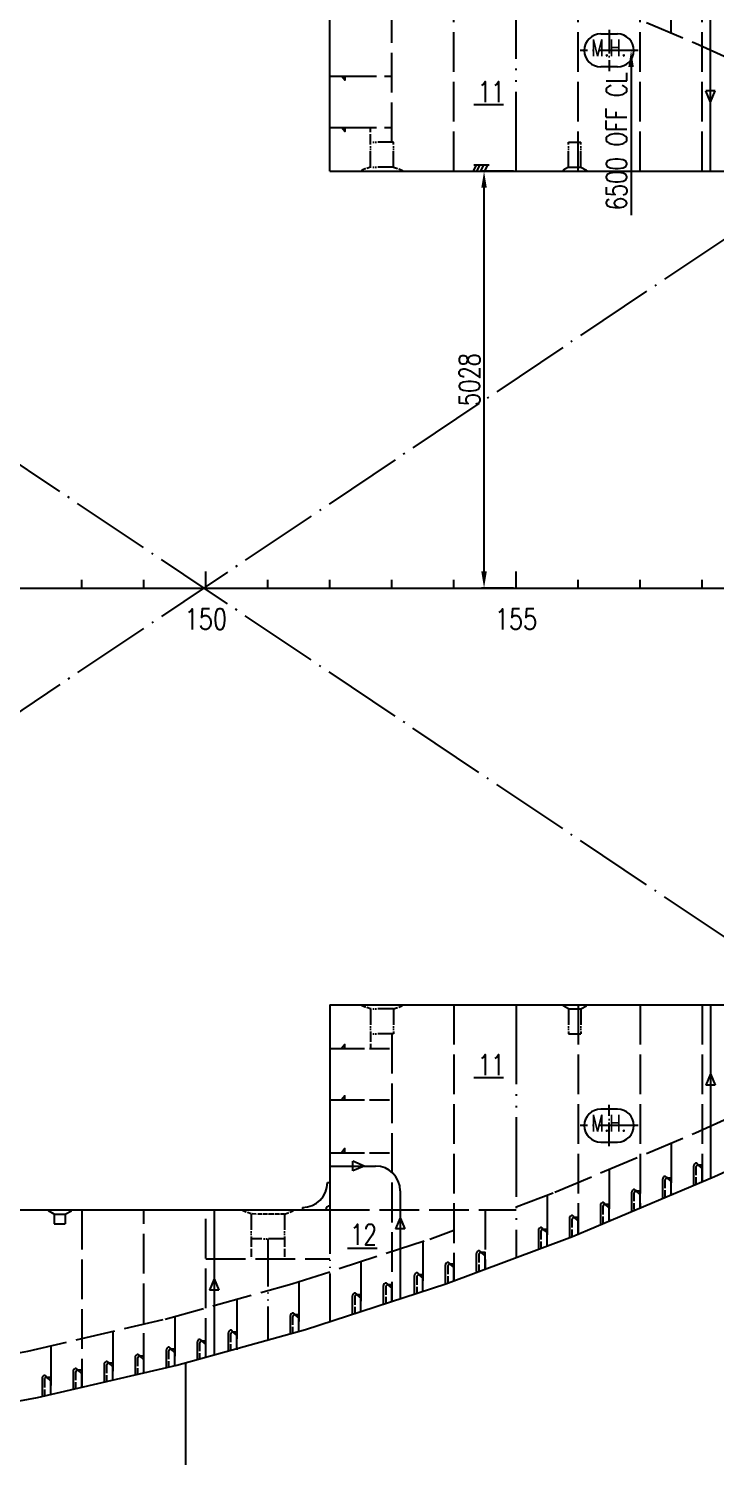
# Model space of a CAD drawing. Extents: x 415194 to 563994, y 453377 to 495577.
# Drawn here: x 533204 to 541507, y 468260 to 485525 of the extents above; entities that cross this region are included whole.
import ezdxf
from ezdxf.enums import TextEntityAlignment as Align

# ---------------------------------------------------------------- set-up
doc = ezdxf.new("R2010")
doc.units = 0
doc.header["$LTSCALE"] = 40
doc.header["$MEASUREMENT"] = 0
for name, pattern in [('ACAD_ISO02W100', [15, 12, -3]), ('ACAD_ISO04W100', [30.5, 24, -3, 0.5, -3]), ('ACAD_ISO05W100', [34, 24, -3, 0.5, -3, 0.5, -3])]:
    doc.linetypes.add(name, pattern=pattern)
doc.layers.get('0').update_dxf_attribs({"linetype": 'CONTINUOUS'})
doc.layers.get('DEFPOINTS').update_dxf_attribs({"linetype": 'CONTINUOUS'})
for name, color, linetype in [('01CONTINUOUS', 2, 'CONTINUOUS'), ('C-CEN', 4, 'ACAD_ISO04W100'), ('C-CON', 4, 'CONTINUOUS'), ('C-DAS', 4, 'ACAD_ISO02W100'), ('C-PH', 4, 'ACAD_ISO05W100'), ('FRAME', 7, 'CONTINUOUS'), ('Y-CON', 2, 'CONTINUOUS'), ('Y-DAS', 2, 'ACAD_ISO02W100'), ('Y-PH', 2, 'ACAD_ISO05W100')]:
    doc.layers.add(name, color=color, linetype=linetype)
doc.styles.add('ROMANS', font='romans.shx', dxfattribs={"width": 0.75, "height": 250, "bigfont": 'hzdx.shx'})
doc.dimstyles.new('DM-100', dxfattribs={"dimscale": 0, "dimtxt": 250, "dimasz": 200, "dimexe": 30, "dimexo": 30, "dimgap": 50, "dimtad": 1, "dimdec": 0, "dimzin": 0, "dimdsep": 46, "dimtxsty": 'ROMANS', "dimcen": 0, "dimclrd": 1, "dimclre": 1, "dimclrt": 1, "dimadec": 0, "dimazin": 0, "dimtfac": 1, "dimtdec": 0, "dimtmove": 0, "dimatfit": 3, "dimfxl": 1, "dimtolj": 1, "dimtzin": 0, "dimarcsym": 0})

# ---------------------------------------------------------------- blocks, each defined once
blk = doc.blocks.new('*D100')
at = {"color": 1, "linetype": 'ByBlock', "transparency": 16777216}
for p, q in [((539066, 483800), (538680, 483800)), ((538710, 478960), (538710, 483600)), ((539066, 478760), (538680, 478760))]:
    blk.add_line(p, q, dxfattribs=at)
for points in [[(538677, 483600), (538743, 483600), (538710, 483800)], [(538677, 478960), (538743, 478960), (538710, 478760)]]:
    blk.add_solid(points, dxfattribs=at)
at = {"layer": 'DEFPOINTS', "color": 0, "linetype": 'ByBlock', "transparency": 16777216}
for p in [(538710, 483800), (539096, 483800), (539096, 478760)]:
    blk.add_point(p, dxfattribs=at)
at = {"color": 1, "linetype": 'ByBlock', "transparency": 16777216, "insert": (538535, 481280), "char_height": 250, "attachment_point": 5, "rotation": 90, "style": 'ROMANS'}
blk.add_mtext('\\A1;5028', dxfattribs=at)
blk = doc.blocks.new('A$C75882CA2')
at = {"layer": 'C-CON'}
for p, q in [((0, 57), (136, 114)), ((0, 57), (136, 0)), ((136, 0), (136, 114))]:
    blk.add_line(p, q, dxfattribs=at)
blk = doc.blocks.new('A$C0FB51760')
at = {"layer": 'C-CON', "linetype": 'ACAD_ISO05W100', "ltscale": 0.05}
for p, q in [((105, 50), (0, 12)), ((0, 12), (0, 0))]:
    blk.add_line(p, q, dxfattribs=at)

msp = doc.modelspace()

# ---------------------------------------------------------------- linework, layer by layer
at = {"color": 1}
for p, q in [((541445.6, 483800.3), (541446.2, 485895.6)), ((541445.6, 473720.4), (541446.2, 471625.1)), ((536846.4, 471771.6), (537396.4, 471771.6)), ((537696.4, 471471.6), (537696.4, 470167)), ((535445.6, 471241.1), (535446.1, 469487.5))]:
    msp.add_line(p, q, dxfattribs=at)
for p, q in [((540121.4, 485460.4), (540321.4, 485460.4)), ((540321.4, 485060.4), (540121.4, 485060.4)), ((538542.7, 483800.4), (538765.8, 483800.4)), ((538613.7, 483875.8), (538576.4, 483800.4)), ((538587.1, 483875.8), (538772.7, 483875.8)), ((538657, 483875.8), (538619.7, 483800.4)), ((538703.6, 483875.8), (538666.2, 483800.4)), ((538751.5, 483875.8), (538714.1, 483800.4)), ((535346.4, 478760.4), (535346.4, 478960.4)), ((539096.4, 478760.4), (539096.4, 478960.4)), ((524096.4, 478760.4), (542846.4, 478760.4)), ((533846.4, 478760.4), (533846.4, 478860.4)), ((534596.4, 478760.4), (534596.4, 478860.4)), ((536096.4, 478760.4), (536096.4, 478860.4)), ((536846.4, 478760.4), (536846.4, 478860.4)), ((537596.4, 478760.4), (537596.4, 478860.4)), ((538346.4, 478760.4), (538346.4, 478860.4)), ((539846.4, 478760.4), (539846.4, 478860.4)), ((540596.4, 478760.4), (540596.4, 478860.4)), ((541346.4, 478760.4), (541346.4, 478860.4)), ((540321.4, 472460.4), (540121.4, 472460.4)), ((540121.4, 472060.4), (540321.4, 472060.4)), ((541241.4, 471764.9), (541241.4, 471540.8)), ((540866.4, 471606.5), (540866.4, 471382.4)), ((540491.4, 471448.2), (540491.4, 471224.1)), ((540116.4, 471289.8), (540116.4, 471065.7)), ((539366.4, 470987.7), (539366.4, 470769.6)), ((539741.4, 471131.5), (539741.4, 470913.4)), ((538616.4, 470706.3), (538616.4, 470497.2)), ((538241.4, 470565.6), (538241.4, 470356.6)), ((537491.4, 470316.3), (537491.4, 470107.2)), ((537866.4, 470438.5), (537866.4, 470229.4)), ((537116.4, 470194.1), (537116.4, 469985)), ((536366.4, 469953.7), (536366.4, 469744.6)), ((535241.4, 469635.6), (535241.4, 469426.5)), ((535616.4, 469745.8), (535616.4, 469536.7)), ((534491.4, 469454), (534491.4, 469248.2)), ((534866.4, 469539.4), (534866.4, 469333.6)), ((533741.4, 469283.2), (533741.4, 469077.3)), ((534116.4, 469368.6), (534116.4, 469162.8)), ((535101.3, 469391.9), (535101.3, 465311.4)), ((533366.4, 469197.8), (533366.4, 468991.9))]:
    msp.add_line(p, q)
at = {"color": 1, "linetype": 'ByBlock'}
msp.add_line((540487.3, 485060.4), (540487.3, 483269.2), dxfattribs=at)
for centre, radius, start, end in [((540121.4, 485260.4), 200, 90, 270), ((540321.4, 485260.4), 200, 270, 90), ((540121.4, 472260.4), 200, 90, 270), ((540321.4, 472260.4), 200, 270, 90), ((541291.4, 471764.9), 50, 139.69951, 180), ((541272.3, 471781), 25, 4.37837, 139.69951), ((541296.4, 471758), 25, 90, 180), ((540916.4, 471606.5), 50, 139.69951, 180), ((540897.3, 471622.7), 25, 4.37837, 139.69951), ((540921.4, 471599.6), 25, 90, 180), ((540147.3, 471306), 25, 4.37837, 139.69951), ((540541.4, 471448.2), 50, 139.69951, 180), ((540522.3, 471464.4), 25, 4.37837, 139.69951), ((540546.4, 471441.3), 25, 90, 180), ((536846.4, 471240.4), 50, 90, 178.61111), ((539791.4, 471131.5), 50, 139.69951, 180), ((539772.3, 471147.7), 25, 4.37837, 139.69951), ((540166.4, 471289.8), 50, 139.69951, 180), ((540171.4, 471282.9), 25, 90, 180), ((539416.4, 470987.7), 50, 139.69951, 180), ((539397.3, 471003.8), 25, 4.37837, 139.69951), ((539421.4, 470980.7), 25, 90, 180), ((539796.4, 471124.6), 25, 90, 180), ((538666.4, 470706.3), 50, 139.69951, 180), ((538647.3, 470722.5), 25, 4.37837, 139.69951), ((538671.4, 470699.4), 25, 90, 180), ((537916.4, 470438.5), 50, 139.69951, 180), ((537897.3, 470454.7), 25, 4.37837, 139.69951), ((538291.4, 470565.6), 50, 139.69951, 180), ((538272.3, 470581.8), 25, 4.37837, 139.69951), ((538296.4, 470558.7), 25, 90, 180), ((537541.4, 470316.3), 50, 139.69951, 180), ((537522.3, 470332.5), 25, 4.37837, 139.69951), ((537546.4, 470309.4), 25, 90, 180), ((537921.4, 470431.6), 25, 90, 180), ((537166.4, 470194.1), 50, 139.69951, 180), ((537147.3, 470210.3), 25, 4.37837, 139.69951), ((537171.4, 470187.2), 25, 90, 180), ((536416.4, 469953.7), 50, 139.69951, 180), ((536397.3, 469969.9), 25, 4.37837, 139.69951), ((536421.4, 469946.8), 25, 90, 180), ((535666.4, 469745.8), 50, 139.69951, 180), ((535647.3, 469761.9), 25, 4.37837, 139.69951), ((535291.4, 469635.6), 50, 139.69951, 180), ((535272.3, 469651.8), 25, 4.37837, 139.69951), ((535296.4, 469628.7), 25, 90, 180), ((535671.4, 469738.8), 25, 90, 180), ((534541.4, 469454), 50, 139.69951, 180), ((534522.3, 469470.2), 25, 4.37837, 139.69951), ((534546.4, 469447.1), 25, 90, 180), ((534916.4, 469539.4), 50, 139.69951, 180), ((534897.3, 469555.6), 25, 4.37837, 139.69951), ((534921.4, 469532.5), 25, 90, 180), ((533791.4, 469283.2), 50, 139.69951, 180), ((533772.3, 469299.4), 25, 4.37837, 139.69951), ((533796.4, 469276.3), 25, 90, 180), ((534166.4, 469368.6), 50, 139.69951, 180), ((534147.3, 469384.8), 25, 4.37837, 139.69951), ((534171.4, 469361.7), 25, 90, 180), ((533416.4, 469197.8), 50, 139.69951, 180), ((533397.3, 469213.9), 25, 4.37837, 139.69951), ((533421.4, 469190.8), 25, 90, 180)]:
    msp.add_arc(centre, radius, start, end)
at = {"color": 1}
msp.add_arc((537396.4, 471471.6), 300, 360, 90, dxfattribs=at)
at = {"color": 1, "linetype": 'ByBlock'}
msp.add_solid([(540453.9, 485060.4), (540520.6, 485060.4), (540487.3, 485260.4)], dxfattribs=at)
at = {"layer": '01CONTINUOUS'}
for p, q in [((536846.4, 483800.4), (536846.4, 486280.4)), ((536846.4, 483800.4), (542821.4, 483800.4)), ((536846.4, 473720.4), (536846.4, 471240.4)), ((536846.4, 473720.4), (542846.4, 473720.4)), ((524096.4, 471237.4), (536846.4, 471241.6))]:
    msp.add_line(p, q, dxfattribs=at)
at = {"layer": 'C-CEN'}
for p, q in [((542700.6, 473813.6), (524242.1, 486190)), ((542700.6, 483707.2), (524244.2, 471332.1))]:
    msp.add_line(p, q, dxfattribs=at)
at = {"layer": 'C-CEN', "ltscale": 0.3}
for p, q in [((540221.4, 485510.4), (540221.4, 485010.4)), ((540221.4, 472010.4), (540221.4, 472510.4))]:
    msp.add_line(p, q, dxfattribs=at)
at = {"layer": 'C-CEN', "ltscale": 0.5}
for p, q in [((540571.4, 485260.4), (539871.4, 485260.4)), ((540571.4, 472260.4), (539871.4, 472260.4))]:
    msp.add_line(p, q, dxfattribs=at)
at = {"layer": 'C-CON', "linetype": 'ACAD_ISO05W100', "ltscale": 0.2}
for p, q in [((537616.6, 484150.4), (537336.6, 484150.4)), ((537336.6, 483850.4), (537336.6, 484150.4)), ((537616.6, 483850.4), (537616.6, 484150.4)), ((539731.4, 484150.4), (539881.4, 484150.4)), ((539731.4, 483850.4), (539731.4, 484150.4)), ((539881.4, 483850.4), (539881.4, 484150.4)), ((537616.6, 483850.4), (537336.6, 483850.4)), ((539731.4, 483850.4), (539666.4, 483812.4)), ((539666.4, 483812.4), (539666.4, 483800.4)), ((539731.4, 483850.4), (539881.4, 483850.4)), ((539881.4, 483850.4), (539946.4, 483812.4)), ((539946.4, 483812.4), (539946.4, 483800.4)), ((537616.6, 473670.4), (537336.6, 473670.4)), ((537336.6, 473670.4), (537336.6, 473370.4)), ((537616.6, 473670.4), (537616.6, 473370.4)), ((539666.4, 473708.4), (539666.4, 473720.4)), ((539731.4, 473670.4), (539666.4, 473708.4)), ((539731.4, 473670.4), (539881.4, 473670.4)), ((539731.4, 473670.4), (539731.4, 473370.4)), ((539881.4, 473670.4), (539946.4, 473708.4)), ((539881.4, 473670.4), (539881.4, 473370.4)), ((539946.4, 473708.4), (539946.4, 473720.4)), ((537616.6, 473370.4), (537336.6, 473370.4)), ((539731.4, 473370.4), (539881.4, 473370.4)), ((533444.9, 471228.5), (533444.9, 471240.5)), ((533511.8, 471190.5), (533444.9, 471228.5)), ((533511.8, 471190.5), (533511.9, 471070.5)), ((533511.8, 471190.5), (533646.9, 471190.5)), ((533646.9, 471190.5), (533724.9, 471228.6)), ((533646.9, 471190.5), (533646.9, 471070.5)), ((533724.9, 471228.6), (533724.9, 471240.6)), ((535896.6, 471191.4), (535896.6, 470890.6)), ((536296.6, 471191.3), (536296.6, 470890.6)), ((533511.9, 471070.5), (533647, 471070.5)), ((536296.6, 470890.6), (535896.6, 470890.6))]:
    msp.add_line(p, q, dxfattribs=at)
at = {"layer": 'C-CON', "linetype": 'ACAD_ISO05W100', "ltscale": 0.05}
for p, q in [((537616.6, 483850.4), (537721.6, 483812.4)), ((537721.6, 483812.4), (537721.6, 483800.4)), ((537616.6, 473670.4), (537721.6, 473708.4)), ((537721.6, 473708.4), (537721.6, 473720.4)), ((535792.8, 471229.4), (535792.8, 471241.4)), ((535896.6, 471191.4), (535792.8, 471229.4)), ((536296.6, 471191.2), (535896.6, 471191.4)), ((536296.6, 471191.3), (536402.8, 471229.2)), ((536402.8, 471229.2), (536402.8, 471241.2))]:
    msp.add_line(p, q, dxfattribs=at)
at = {"layer": 'C-CON'}
for p, q in [((536816.4, 471571.6), (536846.4, 471571.6)), ((536516.4, 471271.6), (536516.4, 471241.5))]:
    msp.add_line(p, q, dxfattribs=at)
msp.add_arc((536516.4, 471571.6), 300, 270, 360, dxfattribs=at)
at = {"layer": 'C-DAS'}
for p, q in [((537596.4, 484150.4), (537596.4, 487386.3)), ((538346.4, 483800.4), (538346.4, 487137)), ((539846.4, 483800.4), (539846.4, 486571.1)), ((540596.4, 483800.4), (540596.4, 486254.5)), ((540971.4, 485471.9), (540971.4, 486096.1)), ((541346.4, 483800.4), (541346.4, 485937.8)), ((538346.4, 473720.4), (538346.4, 470383.7)), ((539846.4, 473720.4), (539846.4, 470949.6)), ((540596.4, 473720.4), (540596.4, 471266.3)), ((541346.4, 473720.4), (541346.4, 471583)), ((537596.4, 473370.4), (537596.4, 470134.4)), ((540971.4, 472048.8), (540971.4, 471424.6)), ((540221.4, 471732.1), (540221.4, 471107.9)), ((539471.4, 471419.9), (539471.4, 470805.7)), ((533846.4, 471240.6), (533846.4, 469101.3)), ((534596.4, 469272.1), (534596.4, 471240.8)), ((535346.4, 469453.7), (535346.4, 471241.1)), ((538721.4, 471240.4), (538721.4, 470524.4)), ((537971.4, 470861.3), (537971.4, 470256.6)), ((535346.6, 470650.4), (536846.6, 470650.4)), ((537221.4, 470616.9), (537221.4, 470012.2)), ((536471.4, 470372.5), (536471.4, 469771.8)), ((535721.4, 470160.5), (535721.4, 469550.6)), ((534971.4, 469952.6), (534971.4, 469357.5)), ((534221.4, 469772.9), (534221.4, 469186.7)), ((533471.4, 469598.3), (533471.4, 469015.8))]:
    msp.add_line(p, q, dxfattribs=at)
at = {"layer": 'C-DAS', "ltscale": 0.2}
for p, q in [((541271.4, 471758), (541271.4, 471552.8)), ((540896.4, 471599.6), (540896.4, 471394.5)), ((540521.4, 471441.3), (540521.4, 471246.9)), ((540146.4, 471282.9), (540146.4, 471077.8)), ((539771.4, 471124.6), (539771.4, 470923.8)), ((539396.4, 470980.7), (539396.4, 470779.9)), ((538646.4, 470699.4), (538646.4, 470505)), ((538271.4, 470558.7), (538271.4, 470364.3)), ((537521.4, 470309.4), (537521.4, 470115)), ((537896.4, 470431.6), (537896.4, 470237.2)), ((537146.4, 470187.2), (537146.4, 469992.8)), ((536396.4, 469946.8), (536396.4, 469752.4)), ((535271.4, 469628.7), (535271.4, 469434.3)), ((535646.4, 469738.8), (535646.4, 469544.4)), ((534521.4, 469447.1), (534521.4, 469255)), ((534896.4, 469532.5), (534896.4, 469340.4)), ((533771.4, 469276.3), (533771.4, 469084.2)), ((534146.4, 469361.7), (534146.4, 469169.6)), ((533396.4, 469190.8), (533396.4, 468998.8))]:
    msp.add_line(p, q, dxfattribs=at)
at = {"layer": 'C-DAS'}
for points in [[(539096.4, 486241.5), (539566.5, 486065.2), (541265.4, 485347.8), (542469, 484799.9), (542846.4, 484615.3)], [(539096.4, 471279.2), (539566.5, 471455.5), (541265.4, 472172.9), (542469, 472720.9), (542846.4, 472905.4)], [(524121.4, 468835.4), (525857.1, 468835.4), (526656.5, 468838.9), (528469.7, 468899.6), (528497.2, 468901.2), (530080.5, 469034.7), (531655.3, 469248.9), (533193.8, 469533.8), (534854.4, 469920.2), (536387.4, 470345.2), (538056.3, 470889), (538346.4, 470997.8)]]:
    msp.add_lwpolyline(points, dxfattribs=at)
at = {"layer": 'C-PH'}
for p, q in [((538946.4, 484600.9), (538587.6, 484600.9)), ((538946.4, 472836.5), (538587.6, 472836.5)), ((537417.3, 470774.8), (537058.4, 470774.8))]:
    msp.add_line(p, q, dxfattribs=at)
at = {"layer": 'Y-CON'}
for p, q in [((541496.4, 471646.3), (542714.4, 472200.8)), ((539779.4, 470921.3), (541496.4, 471646.3)), ((538246.4, 470346.2), (539779.4, 470921.3)), ((536553.4, 469794.5), (538246.4, 470346.2)), ((534996.4, 469362.8), (536553.4, 469794.5)), ((533311.4, 468970.8), (534996.4, 469362.8)), ((531746.4, 468681), (533311.4, 468970.8))]:
    msp.add_line(p, q, dxfattribs=at)
for points in [[(536846.6, 484949.2), (537026.6, 484949.2), (537026.6, 484899.2), (536986.6, 484949.2)], [(536846.6, 484330.2), (537026.6, 484330.2), (537026.6, 484280.2), (536986.6, 484330.2)], [(536846.6, 473190.5), (537026.6, 473190.5), (537026.6, 473240.5), (536986.6, 473190.5)], [(536846.6, 472571.5), (537026.6, 472571.5), (537026.6, 472621.5), (536986.6, 472571.5)], [(536846.6, 471931.5), (537026.6, 471931.5), (537026.6, 471981.5), (536986.6, 471931.5)], [(541346.4, 471583), (541346.4, 471783), (541296.4, 471783), (541346.4, 471743)], [(540971.4, 471424.6), (540971.4, 471624.6), (540921.4, 471624.6), (540971.4, 471584.6)], [(540596.4, 471266.3), (540596.4, 471466.3), (540546.4, 471466.3), (540596.4, 471426.3)], [(540221.4, 471107.9), (540221.4, 471307.9), (540171.4, 471307.9), (540221.4, 471267.9)], [(539471.4, 470805.7), (539471.4, 471005.7), (539421.4, 471005.7), (539471.4, 470965.7)], [(539846.4, 470949.6), (539846.4, 471149.6), (539796.4, 471149.6), (539846.4, 471109.6)], [(538721.4, 470524.4), (538721.4, 470724.4), (538671.4, 470724.4), (538721.4, 470684.4)], [(538346.4, 470383.7), (538346.4, 470583.7), (538296.4, 470583.7), (538346.4, 470543.7)], [(537596.4, 470134.4), (537596.4, 470334.4), (537546.4, 470334.4), (537596.4, 470294.4)], [(537971.4, 470256.6), (537971.4, 470456.6), (537921.4, 470456.6), (537971.4, 470416.6)], [(537221.4, 470012.2), (537221.4, 470212.2), (537171.4, 470212.2), (537221.4, 470172.2)], [(536471.4, 469771.8), (536471.4, 469971.8), (536421.4, 469971.8), (536471.4, 469931.8)], [(535346.4, 469453.7), (535346.4, 469653.7), (535296.4, 469653.7), (535346.4, 469613.7)], [(535721.4, 469563.8), (535721.4, 469763.8), (535671.4, 469763.8), (535721.4, 469723.8)], [(534596.4, 469272.1), (534596.4, 469472.1), (534546.4, 469472.1), (534596.4, 469432.1)], [(534971.4, 469357.5), (534971.4, 469557.5), (534921.4, 469557.5), (534971.4, 469517.5)], [(533846.4, 469101.3), (533846.4, 469301.3), (533796.4, 469301.3), (533846.4, 469261.3)], [(534221.4, 469186.7), (534221.4, 469386.7), (534171.4, 469386.7), (534221.4, 469346.7)], [(533471.4, 469015.8), (533471.4, 469215.8), (533421.4, 469215.8), (533471.4, 469175.8)]]:
    msp.add_lwpolyline(points, dxfattribs=at)
at = {"layer": 'Y-DAS'}
for p, q in [((536846.4, 485051.8), (536846.4, 485654)), ((536846.4, 472468.9), (536846.4, 471866.7)), ((536846.4, 471240.4), (539096.4, 471240.4))]:
    msp.add_line(p, q, dxfattribs=at)
at = {"layer": 'Y-DAS', "ltscale": 0.8}
for p, q in [((537026.6, 484949.2), (537596.6, 484949.2)), ((537026.6, 484330.2), (537596.6, 484330.2))]:
    msp.add_line(p, q, dxfattribs=at)
at = {"layer": 'Y-DAS', "ltscale": 0.2}
for p, q in [((537336.6, 484150.4), (537336.6, 484330.2)), ((537336.6, 473370.4), (537336.6, 473190.5)), ((535896.6, 470890.6), (535896.6, 470650.4)), ((536296.6, 470890.6), (536296.6, 470650.4))]:
    msp.add_line(p, q, dxfattribs=at)
at = {"layer": 'Y-DAS', "ltscale": 0.5}
for p, q in [((537026.6, 473190.5), (537596.6, 473190.5)), ((537026.6, 472571.5), (537596.6, 472571.5)), ((537026.6, 471931.5), (537596.6, 471931.5))]:
    msp.add_line(p, q, dxfattribs=at)
at = {"layer": 'Y-PH'}
for p, q in [((539096.4, 483800.4), (539096.4, 486855.7)), ((539096.4, 473720.4), (539096.4, 470665.1))]:
    msp.add_line(p, q, dxfattribs=at)
at = {"layer": 'Y-PH', "ltscale": 0.6}
for p, q in [((536846.4, 471286.4), (536846.4, 469890)), ((536096.4, 470890.6), (536096.4, 469667.8))]:
    msp.add_line(p, q, dxfattribs=at)

# ---------------------------------------------------------------- block references
msp.add_blockref('A$C0FB51760', (537231.6, 483800.4))
at = {"xscale": -1, "rotation": 180.0000000000075}
msp.add_blockref('A$C0FB51760', (537231.6, 473720.4), dxfattribs=at)
at = {"layer": 'C-CON', "rotation": 90}
msp.add_blockref('A$C75882CA2', (541503.1, 484634.9), dxfattribs=at)
at = {"layer": 'C-CON', "xscale": -1}
for p, rotation in [((541503.1, 472885.8), 90.00000000000885), ((537258.9, 471714.3), 359.9999999999911), ((537753.7, 471146.5), 89.99999999999113), ((535503.1, 470406.6), 89.99999999999113)]:
    msp.add_blockref('A$C75882CA2', p, dxfattribs=dict(at, rotation=rotation))

# ---------------------------------------------------------------- texts
at = {"char_height": 200, "attachment_point": 5, "style": 'ROMANS'}
for insert in [(540218.2, 485290.7), (540218.2, 472290.7)]:
    msp.add_mtext('M.H.', dxfattribs=dict(at, insert=insert))
at = {"color": 1, "linetype": 'ByBlock', "insert": (540312.3, 484163.2), "char_height": 250, "attachment_point": 5, "rotation": 90, "style": 'ROMANS'}
msp.add_mtext('6500 OFF CL', dxfattribs=at)
at = {"char_height": 250, "width": 4189.533, "style": 'ROMANS'}
for s, insert, attachment_point in [('11', (538634.6, 484884.2), 1), ('11', (538634.6, 473119.7), 1), ('12', (537092.9, 470817), 7)]:
    msp.add_mtext(s, dxfattribs=dict(at, insert=insert, attachment_point=attachment_point))
at = {"layer": 'FRAME', "style": 'ROMANS', "width": 0.8}
for s, p in [('150', (535346.4, 478385.4)), ('155', (539096.4, 478385.4))]:
    msp.add_text(s, height=250, dxfattribs=at).set_placement(p, align=Align.MIDDLE)

# ---------------------------------------------------------------- dimensions: what is measured, and where the dimension line sits
dim = msp.add_linear_dim(base=(538710, 483800.4), p1=(539096.4, 478760.4), p2=(539096.4, 483800.4), angle=90, text='5028', dimstyle='DM-100', override={"dimscale": 1, "dimtmove": 1})
dim.commit()
dim.dimension.update_dxf_attribs({"geometry": '*D100', "text_midpoint": (538535, 481280.4)})

doc.saveas('drawing.dxf')
